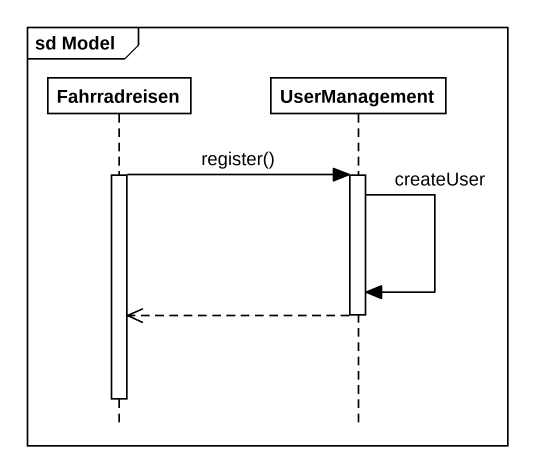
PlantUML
@startuml
mainframe sd Model
hide footbox
participant Fahrradreisen
participant UserManagement

activate Fahrradreisen
Fahrradreisen -> UserManagement : register()
activate UserManagement
UserManagement -> UserManagement : createUser
UserManagement -->> Fahrradreisen
deactivate UserManagement
deactivate Fahrradreisen
@enduml
